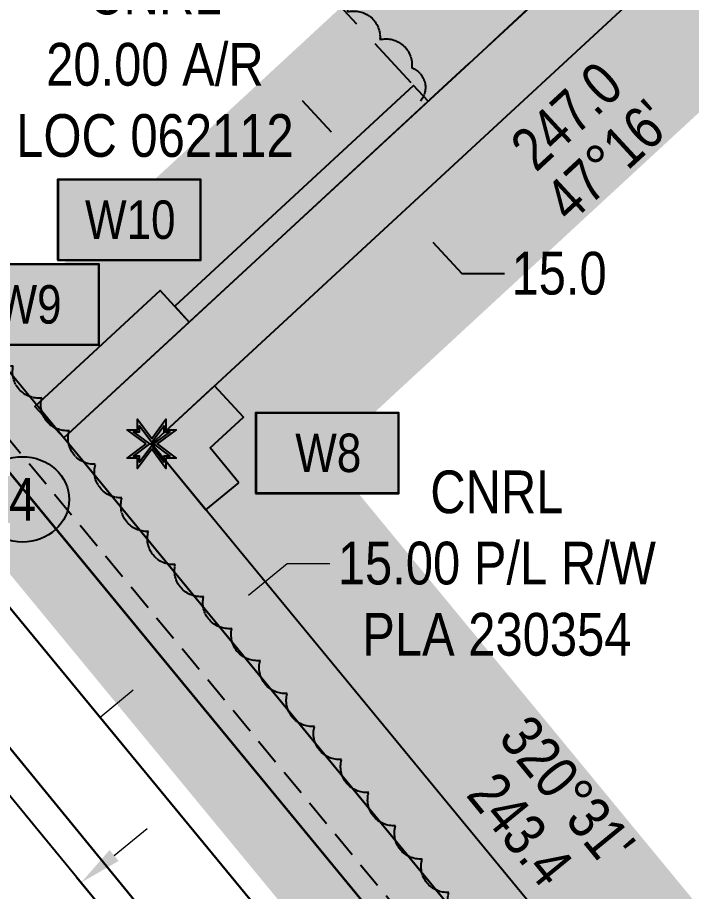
# Model space of a CAD drawing. Extents: x 331629 to 337523, y 6158057 to 6163201.
# Drawn here: x 333989.3 to 334147.1, y 6160134.4 to 6160339 of the extents above; entities that cross this region are included whole.
import ezdxf
from ezdxf.enums import TextEntityAlignment as Align

# ---------------------------------------------------------------- set-up
doc = ezdxf.new("R2010")
doc.units = 0
doc.header["$LTSCALE"] = 5
doc.header["$PDSIZE"] = 5
for name, pattern in [('0', [1, 1, 0]), ('foc-ACCESSROAD', [3.75, 2.5, -1.25]), ('UG_PIPE', [1.875, 1.25, -0.625])]:
    doc.linetypes.add(name, pattern=pattern)
doc.layers.get('Defpoints').update_dxf_attribs({"color": 9})
for name, color, linetype in [('AS-PIPE-UG', 44, 'UG_PIPE'), ('C-AR', 13, 'foc-ACCESSROAD'), ('C-RW', 13, 'Continuous'), ('C-WS', 13, 'foc-ACCESSROAD'), ('F-RW', 190, 'Continuous'), ('L-BD', 7, 'Continuous'), ('L-BD1', 253, 'Continuous'), ('L-MON', 1, 'Continuous'), ('P-BUFFER-H 30m', 51, 'Continuous'), ('P-ELEVATION', 7, 'Continuous'), ('P-PROPOSED', 10, 'Continuous'), ('P-PROPOSED-H', 21, 'Continuous'), ('P-TEMP-BLOCKS', 250, 'Continuous'), ('P-TEMP-BLUE', 146, 'Continuous'), ('P-TXT', 4, 'Continuous'), ('T-BUSH', 110, '0')]:
    doc.layers.add(name, color=color, linetype=linetype)
doc.layers.add('C-AR-T', color=13, linetype='Continuous', lineweight=9)
doc.layers.add('C-RW-T', color=13, linetype='Continuous', lineweight=9)
doc.layers.add('P-TEMP-BLUE-H', color=7, linetype='Continuous', true_color=0x99e6ff)
doc.styles.add('80', font='ARIALN.TTF', dxfattribs={"height": 10})
doc.styles.add('80CG', font='ARIALN.TTF', dxfattribs={"height": 10})
doc.styles.add('80L', font='ARIALN.TTF', dxfattribs={"height": 10})
doc.styles.get("Standard").update_dxf_attribs({"font": 'ARIALN.TTF'})
doc.dimstyles.new('Compass 5 000', dxfattribs={"dimscale": 5, "dimtxt": 9, "dimasz": 2, "dimexe": 0.2, "dimexo": 0.0625, "dimgap": 0.5, "dimtad": 0, "dimtih": 1, "dimtoh": 1, "dimzin": 0, "dimdsep": 46, "dimtxsty": '80CG', "dimcen": 0.1, "dimse1": 1, "dimse2": 1, "dimclrd": 256, "dimclrt": 256, "dimaunit": 1, "dimadec": 4, "dimazin": 0, "dimtfac": 0.06, "dimtofl": 0, "dimtmove": 0, "dimatfit": 1, "dimfxl": 0.2, "dimtolj": 1, "dimtzin": 0, "dimlwd": -1, "dimarcsym": 0})

# ---------------------------------------------------------------- blocks, each defined once
blk = doc.blocks.new('*D372')
at = {"layer": 'C-AR-T', "transparency": 16777216}
for p, q in [((333997.6263907054, 6160410.929609063), (334000.0213123988, 6160420.638592022)), ((333988.0480627127, 6160372.099185711), (333985.6531410194, 6160362.390202753)), ((333977.1733043075, 6160328.013049482), (333985.6531410194, 6160362.390202753)), ((333987.1733043073, 6160328.013049482), (333977.1733043075, 6160328.013049482))]:
    blk.add_line(p, q, dxfattribs=at)
for points in [[(333996.0082268787, 6160411.328762679), (333999.2445545318, 6160410.530455448), (333995.2314690121, 6160401.220626105)], [(333986.429898886, 6160372.498339327), (333989.6662265391, 6160371.700032095), (333990.4429844061, 6160381.808168669)]]:
    blk.add_solid(points, dxfattribs=at)
at = {"layer": 'Defpoints', "color": 0, "transparency": 16777216}
for p in [(334000.9484179593, 6160399.810422264), (333990.4429844061, 6160381.808168669), (333996.1599333531, 6160380.39796483)]:
    blk.add_point(p, dxfattribs=at)
at = {"layer": 'C-AR-T', "transparency": 16777216, "insert": (334021.4434270901, 6160328.013049481), "char_height": 10, "attachment_point": 5, "style": '80CG'}
blk.add_mtext('\\A1;CNRL\\P20.00 A/R\\PLOC 062112', dxfattribs=at)
blk = doc.blocks.new('*D375')
at = {"layer": 'C-AR-T', "transparency": 16777216}
for p, q in [((334011.88177528, 6160142.88688407), (334019.6073217434, 6160149.236366872)), ((333980.979876447, 6160117.489188763), (333973.2543299836, 6160111.139705963)), ((333973.2543299836, 6160111.139705963), (333963.2543299836, 6160111.139705962))]:
    blk.add_line(p, q, dxfattribs=at)
for points in [[(334010.8235281464, 6160144.174475147), (334012.9400224136, 6160141.599292993), (334004.1562288166, 6160136.537401269)], [(333979.9216293134, 6160118.776779841), (333982.0381235806, 6160116.201597686), (333988.7054229104, 6160123.838671564)]]:
    blk.add_solid(points, dxfattribs=at)
at = {"layer": 'Defpoints', "color": 0, "transparency": 16777216}
for p in [(334002.0543350391, 6160139.094818708), (333986.6035291329, 6160126.396089002), (333988.7054229104, 6160123.838671564)]:
    blk.add_point(p, dxfattribs=at)
at = {"layer": 'C-AR-T', "transparency": 16777216, "insert": (333928.9535114295, 6160111.139705963), "char_height": 10, "attachment_point": 5, "style": '80CG'}
blk.add_mtext('\\A1;CNRL\\P20.00 A/R\\PLOC 981306\\P(Expired)', dxfattribs=at)
blk = doc.blocks.new('*D395')
at = {"layer": 'C-RW-T', "transparency": 16777216}
for p, q in [((334043.3823436918, 6160203.809757903), (334052.4256995949, 6160211.261328263)), ((334052.4256995949, 6160211.261328263), (334062.4256995954, 6160211.261328263)), ((334016.3712298023, 6160181.553062731), (334008.6536450619, 6160175.1939051))]:
    blk.add_line(p, q, dxfattribs=at)
for points in [[(334042.3224840867, 6160205.096022027), (334044.4422032973, 6160202.523493779), (334035.6647589519, 6160197.450600272)], [(334015.3113701972, 6160182.839326855), (334017.4310894078, 6160180.266798608), (334024.0888145422, 6160187.912220363)]]:
    blk.add_solid(points, dxfattribs=at)
at = {"layer": 'Defpoints', "color": 0, "transparency": 16777216}
for p in [(334035.6647589519, 6160197.450600272), (334074.478155911, 6160150.345983991), (334062.9022115008, 6160140.807604083)]:
    blk.add_point(p, dxfattribs=at)
at = {"layer": 'C-RW-T', "transparency": 16777216, "insert": (334101.511647753, 6160211.261328263), "char_height": 10, "attachment_point": 5, "style": '80CG'}
blk.add_mtext('\\A1;CNRL\\P15.00 P/L R/W\\PPLA 230354', dxfattribs=at)
blk = doc.blocks.new('Temp_Area5')
at = {"true_color": 0x99e6ff}
h = blk.add_hatch(color=141, dxfattribs=at)
h.dxf.hatch_style = 1
h.paths.add_polyline_path([(-16.82711371331243, -9.436567862801894), (16.33187767662457, -9.436567862801894), (16.33187767662457, 9.053714016554295), (-16.82711371331243, 9.053714016554295)])
at = {"color": 250}
for points in [[(-17.02711371331247, -9.636567862801712), (16.53187767662462, -9.636567862801712), (16.53187767662462, 9.253714016554113), (-17.02711371331247, 9.253714016554113)], [(-16.92711371331245, -9.536567862801803), (16.43187767662459, -9.536567862801803), (16.43187767662459, 9.153714016554204), (-16.92711371331245, 9.153714016554204)]]:
    blk.add_lwpolyline(points, close=True, dxfattribs=at)
at = {"color": 250, "style": '80L'}
blk.add_attdef('TEMPORARY', text='', height=9, dxfattribs=at).set_placement((0.001048257894581184, -0.1484938545327168), align=Align.MIDDLE_CENTER)
blk = doc.blocks.new('TEMP')
h = blk.add_hatch(color=255)
h.dxf.hatch_style = 1
h.paths.add_polyline_path([(-5.274161e-10, 0.2514284397220763), (-0.6656854269836912, 1.152061669657268), (-0.6656854269836914, 0.6656854303339061), (-1.152061663105632, 0.6656854303339061), (-0.2514284404497629, 5.273253e-10), (-1.152061661774314, -0.665685419564579), (-0.6656854224511335, -0.6656854195645793), (-0.6656854224511335, -1.152061655686338), (-5.273251e-10, -0.2514284436956587), (0.6656854183820542, -1.152061663420681), (0.6656854183820542, -0.6656854208922597), (1.152061656810019, -0.6656854053035205), (0.2514284429676993, 5.273253e-10), (1.152061671303363, 0.6656854258011663), (0.6656854287749412, 0.6656854258011663), (0.6656854131859291, 1.15206166422904)])
h.paths.add_polyline_path([(0.5656854229146121, 0.8485281473411305), (0.5656854319800914, 0.5656854258011663), (0.8485281444547581, 0.5656854258011663), (0.0831890339399251, 0), (0.8485281399220186, -0.5656854150320215), (0.5656854183820542, -0.5656854240973189), (0.5656854183820542, -0.8485281365719859), (0, -0.08318903609469999), (-0.5656854224511337, -0.8485281320390644), (-0.5656854224511337, -0.5656854195645792), (-0.8485281349258001, -0.5656854195645794), (-0.0831890328488955, 0), (-0.8485281394583584, 0.5656854303339058), (-0.5656854269836913, 0.5656854303339061), (-0.5656854269836913, 0.8485281428085727), (0, 0.0831890306941206)], flags=16)
h = blk.add_hatch(color=1)
h.dxf.hatch_style = 1
h.paths.add_polyline_path([(0, 0.0831890306941205), (-0.5656854269836911, 0.8485281428085727), (-0.5656854269836912, 0.5656854303339061), (-0.8485281394583578, 0.5656854303339061), (-0.0831890328488953, -1e-16), (-0.8485281349258001, -0.5656854195645793), (-0.5656854224511337, -0.5656854195645793), (-0.5656854224511337, -0.848528132039064), (0, -0.08318903609469999), (0.5656854183820542, -0.8485281365719856), (0.5656854183820542, -0.5656854240973191), (0.8485281399220184, -0.5656854150320213), (0.0831890339399251, -1e-16), (0.8485281444547581, 0.5656854258011663), (0.5656854319800914, 0.5656854258011663), (0.5656854229146121, 0.8485281473411308)])
at = {"color": 1}
for p, q in [((-0.0831890328488953, 0), (0.0831890339399252, 0)), ((0, 0.0831890306941205), (0, -0.08318903609469999))]:
    blk.add_line(p, q, dxfattribs=at)
at = {"color": 255, "flags": 128}
blk.add_lwpolyline([(-0.251428440449763, 5.27325e-10), (-1.152061663105632, 0.6656854303339061), (-0.6656854269836914, 0.6656854303339061), (-0.6656854269836914, 1.152061669657268), (-5.274159999999999e-10, 0.2514284397220763), (0.6656854131859291, 1.15206166422904), (0.6656854287749412, 0.6656854258011663), (1.152061671303363, 0.6656854258011663), (0.2514284429676991, 5.27325e-10), (1.152061656810019, -0.6656854053035204), (0.6656854183820542, -0.6656854208922596), (0.6656854183820542, -1.152061663420681), (-5.27325e-10, -0.2514284436956586), (-0.6656854224511335, -1.152061655686338), (-0.6656854224511335, -0.6656854195645793), (-1.152061661774314, -0.6656854195645793)], close=True, dxfattribs=at)
at = {"color": 1, "flags": 128}
blk.add_lwpolyline([(-0.0831890328488953, 0), (-0.8485281394583578, 0.5656854303339061), (-0.5656854269836913, 0.5656854303339061), (-0.5656854269836913, 0.8485281428085727), (0, 0.0831890306941205), (0.5656854229146121, 0.8485281473411305), (0.5656854319800914, 0.5656854258011663), (0.8485281444547581, 0.5656854258011663), (0.0831890339399252, 0), (0.8485281399220184, -0.5656854150320214), (0.5656854183820542, -0.5656854240973189), (0.5656854183820542, -0.8485281365719856), (0, -0.08318903609469999), (-0.5656854224511335, -0.848528132039064), (-0.5656854224511335, -0.5656854195645792), (-0.8485281349258001, -0.5656854195645792)], close=True, dxfattribs=at)
blk = doc.blocks.new('*D512')
at = {"layer": 'Defpoints', "color": 0, "transparency": 16777216}
for p in [(334134.7060112408, 6160364.985428674), (334144.8830107981, 6160353.969978716), (334079.7650961475, 6160293.808569868)]:
    blk.add_point(p, dxfattribs=at)
at = {"layer": 'P-TXT', "transparency": 16777216}
for p, q in [((334062.8020948702, 6160312.169098495), (334056.0160931502, 6160319.514177164)), ((334086.5510978675, 6160286.4634912), (334093.3370995941, 6160279.118412523)), ((334093.3370995941, 6160279.118412523), (334103.337099595, 6160279.118412524))]:
    blk.add_line(p, q, dxfattribs=at)
for points in [[(334064.0262746485, 6160313.300098782), (334061.5779150915, 6160311.038098209), (334069.5880965902, 6160304.824019826)], [(334087.7752776458, 6160287.594491486), (334085.3269180888, 6160285.332490912), (334079.7650961475, 6160293.808569868)]]:
    blk.add_solid(points, dxfattribs=at)
at = {"layer": 'P-TXT', "transparency": 16777216, "insert": (334116.0894870427, 6160279.118412524), "char_height": 10, "attachment_point": 5, "style": '80CG'}
blk.add_mtext('\\A1;15.0', dxfattribs=at)
blk = doc.blocks.new('Induction_Bend_No')
at = {"layer": 'P-ELEVATION'}
h = blk.add_hatch(color=111, dxfattribs=at)
h.dxf.hatch_style = 1
edge = h.paths.add_edge_path()
edge.add_ellipse((0, 0), major_axis=(-10.94338366431845, 0), ratio=0.9137941524069553, start_angle=0, end_angle=360)
at = {"layer": 'P-ELEVATION', "color": 7, "flags": 128}
blk.add_lwpolyline([(0, 0, 5, 0, 0), (-8.542808240715885, -4.542353181251372, 0, 0, 0)], format="xyseb", dxfattribs=at)
at = {"layer": 'P-ELEVATION', "color": 7}
blk.add_ellipse((0, 0), major_axis=(-10.94338366431845, 0), ratio=0.9137941524069553, dxfattribs=at)
at = {"layer": 'P-ELEVATION', "style": '80'}
blk.add_attdef('BEND', text='', height=10, dxfattribs=at).set_placement((0, 0), align=Align.MIDDLE_CENTER)

msp = doc.modelspace()

# ---------------------------------------------------------------- hatches: boundary and pattern name
at = {"layer": 'P-BUFFER-H 30m'}
h = msp.add_hatch(color=256, dxfattribs=at)
h.dxf.hatch_style = 1
edge = h.paths.add_edge_path()
edge.add_line((334337.1842808389, 6159857.051173763), (334427.2786462629, 6159928.481120697))
edge.add_line((334427.2786462628, 6159928.481120697), (334371.8732461896, 6159998.363776013))
edge.add_line((334371.8732461896, 6159998.363776012), (334266.0888396498, 6159914.508955806))
edge.add_arc((334247.4528867204, 6159938.018555089), 29.9999999993986, 218.831839109589, 308.4037031654909, ccw=False)
edge.add_line((334224.0831974435, 6159919.207451371), (334140.5385509576, 6160022.997875282))
edge.add_line((334140.5385509576, 6160022.997875282), (333976.941418254, 6160221.542212292))
edge.add_arc((334000.0941724815, 6160240.619685178), 29.99999999991374, 132.7343521630825, 219.4879380229488, ccw=False)
edge.add_line((333979.7361673173, 6160262.654921181), (334138.4772264967, 6160409.313268838))
edge.add_line((334138.4772264968, 6160409.313268839), (334076.622103819, 6160476.270762024))
edge.add_line((334076.6221038189, 6160476.270762023), (334063.013591254, 6160485.038924614))
edge.add_arc((334079.2623166031, 6160510.257547189), 29.99999999964077, 222.7256274695583, 237.2057277109838, ccw=False)
edge.add_line((334057.2239808473, 6160489.902897668), (333995.5217083886, 6160556.709029401))
edge.add_line((333995.5217083886, 6160556.709029401), (333987.5535273638, 6160557.214628913))
edge.add_arc((333989.4532761966, 6160587.154417728), 29.99999999913983, 194.9048075012712, 266.3693176920443, ccw=False)
edge.add_line((333960.4626411743, 6160579.438001396), (333942.3785540868, 6160647.380054534))
edge.add_line((333942.3785540868, 6160647.380054534), (333867.1077894215, 6160689.984032953))
edge.add_arc((333881.8851804815, 6160716.092053053), 30.00000000040593, 185.6180673041316, 240.48972061021078, ccw=False)
edge.add_line((333852.0292831024, 6160713.155151336), (333847.4575090942, 6160759.630801117))
edge.add_arc((333877.3134064732, 6160762.567702834), 30.00000000004675, 176.4030204967399, 185.6180673059235, ccw=False)
edge.add_line((333847.372505357, 6160764.44984001), (333850.7563759896, 6160818.28020757))
edge.add_line((333850.7563759897, 6160818.28020757), (333732.1467863055, 6160825.353429129))
edge.add_arc((333733.9326481088, 6160855.300226916), 29.99999999962705, 176.587237553463, 266.58723755119723, ccw=False)
edge.add_line((333703.9858503232, 6160857.086088717), (333715.0661331185, 6161042.889373019))
edge.add_arc((333745.0129309041, 6161041.103511217), 30.00000000001992, 86.62077591483461, 176.5872375516875, ccw=False)
edge.add_line((333746.7812628988, 6161071.051349235), (333839.1572584131, 6161065.596817648))
edge.add_arc((333837.3889264183, 6161035.648979631), 29.99999999965573, -48.20442529783571, 86.62077591428579, ccw=False)
edge.add_line((333857.3831731384, 6161013.283155297), (333841.6192784507, 6160999.190797468))
edge.add_arc((333821.6250317316, 6161021.556621803), 30.00000000034905, 266.62077591993943, 311.7955746996528, ccw=False)
edge.add_line((333819.8566997395, 6160991.608783783), (333787.258580091, 6160993.53360713))
edge.add_line((333787.258580091, 6160993.533607131), (333781.5457889154, 6160897.540786976))
edge.add_line((333781.5457889154, 6160897.540786976), (333900.2829577221, 6160890.459957301))
edge.add_arc((333898.4970959186, 6160860.513159515), 29.99999999963398, -3.5969894639998756, 86.58723755097532, ccw=False)
edge.add_line((333928.4379967076, 6160858.631017135), (333922.44932058, 6160763.363857951))
edge.add_line((333922.4493205801, 6160763.363857951), (333924.3792252539, 6160743.744871192))
edge.add_line((333924.3792252538, 6160743.744871191), (333995.7756332692, 6160703.333815982))
edge.add_arc((333980.9982422083, 6160677.225795885), 30.00000000002551, 14.904807502990025, 60.489720607883385, ccw=False)
edge.add_line((334009.9888772306, 6160684.942212216), (334024.8103418219, 6160629.257856684))
edge.add_arc((334016.3524218875, 6160600.474813232), 29.99999999923482, 42.72562747526422, 73.62453335046717, ccw=False)
edge.add_line((334038.3907576409, 6160620.829462755), (334108.4391364063, 6160544.986855458))
edge.add_line((334108.4391364062, 6160544.986855458), (334122.0456274829, 6160536.219995339))
edge.add_arc((334105.7969021325, 6160511.001372767), 29.99999999964605, 42.731654311290015, 57.205727707684105, ccw=False)
edge.add_line((334127.8330966967, 6160531.358340348), (334224.0975555412, 6160427.153117436))
edge.add_arc((334202.0613609774, 6160406.796149855), 30.00000000012799, -47.265647837488984, 42.73165431297372, ccw=False)
edge.add_line((334222.419366141, 6160384.76091385), (334061.8583087877, 6160236.421098741))
edge.add_line((334061.8583087877, 6160236.42109874), (334198.581992911, 6160070.490848187))
edge.add_arc((334175.4292386899, 6160051.413375297), 29.999999999845, 38.831839131809716, 39.487938041494886, ccw=False)
edge.add_line((334198.7989279598, 6160070.224479023), (334254.5003645338, 6160001.024644474))
edge.add_line((334254.5003645339, 6160001.024644474), (334360.5442668037, 6160085.08516577))
edge.add_arc((334379.180219733, 6160061.575566488), 29.9999999993986, 38.40860469807433, 128.403703165491, ccw=False)
edge.add_line((334402.6882246622, 6160080.213530547), (334514.0014579316, 6159939.814502615))
edge.add_arc((334490.4934530027, 6159921.176538556), 29.99999999989897, -51.591395302424075, 38.40860469974439, ccw=False)
edge.add_line((334509.1314170605, 6159897.668533627), (334383.7773571952, 6159798.283474395))
edge.add_arc((334365.139393137, 6159821.791479323), 29.99999999967255, 218.4086047067574, 308.4086046993779, ccw=False)
edge.add_line((334341.6313882103, 6159803.153515262), (334332.3142399705, 6159814.905204771))
edge.add_arc((334355.8222448971, 6159833.543168833), 30.0000000003433, 128.4086046991165, 218.4086047081512, ccw=False)
at = {"layer": 'P-PROPOSED-H'}
h = msp.add_hatch(color=256, dxfattribs=at)
h.dxf.hatch_style = 1
h.paths.add_polyline_path([(334355.8222448971, 6159833.543168824), (334469.4246152503, 6159923.611079816), (334376.7448814319, 6160040.507734014), (334247.4528867205, 6159938.018555086), (334163.8005352722, 6160041.942784615), (334000.0941724816, 6160240.619685174), (334180.8694301293, 6160407.635079434), (334096.0732452262, 6160499.426021338), (334079.2623166026, 6160510.257547186), (334009.409761683, 6160585.88813257), (333989.4532761966, 6160587.154417725), (333968.1267017417, 6160667.27852063), (333881.8851804815, 6160716.092053049), (333877.3134064732, 6160762.567702822), (333882.5854754677, 6160846.4353924), (333733.9326481088, 6160855.300226908), (333745.0129309041, 6161041.10351121), (333837.3889264186, 6161035.648979628), (333821.6250317309, 6161021.556621795), (333759.0929664902, 6161025.248956825), (333749.8167634469, 6160869.379634263), (333898.4970959186, 6160860.513159512), (333892.3567373029, 6160762.833053044), (333896.048003733, 6160725.308449783), (333980.9982422083, 6160677.225795877), (334001.1705888576, 6160601.43813564), (334016.3524218858, 6160600.474813221), (334088.9866472504, 6160521.832464495), (334105.7969021327, 6160511.001372755), (334202.0613609773, 6160406.796149851), (334020.6795168625, 6160239.220339973), (334175.4292386833, 6160051.413375301), (334249.8017377931, 6159959.017829509), (334379.1802197328, 6160061.575566476), (334490.4934530023, 6159921.176538545), (334365.139393137, 6159821.791479313)])
at = {"layer": 'P-TEMP-BLUE-H'}
h = msp.add_hatch(color=256, dxfattribs=at)
h.dxf.hatch_style = 1
h.paths.add_polyline_path([(334029.4687056947, 6160267.758350662), (334085.414872289, 6160319.446484338), (334082.0225264475, 6160323.118289297), (334026.0763598532, 6160271.430155621)], flags=17)
h = msp.add_hatch(color=256, dxfattribs=at)
h.dxf.hatch_style = 1
h.paths.add_polyline_path([(334000.0941724816, 6160240.619685174), (334029.4687056947, 6160267.758350662), (334022.6840393224, 6160275.10198396), (333993.3095061096, 6160247.963318472)], flags=17)
h = msp.add_hatch(color=256, dxfattribs=at)
h.dxf.hatch_style = 1
h.paths.add_polyline_path([(334041.1113954856, 6160230.146114094), (334034.4030797833, 6160238.287443168), (334042.151449841, 6160245.446039409), (334035.366783469, 6160252.789672717), (334020.6795168625, 6160239.220339973), (334033.395329409, 6160223.788207821)], flags=17)

# ---------------------------------------------------------------- linework, layer by layer
at = {"layer": 'AS-PIPE-UG', "flags": 128}
msp.add_lwpolyline([(334241.8549999996, 6159934.375000006), (334198.9709999997, 6159984.115), (334148.1919999996, 6160046.412), (334089.628, 6160116.402000005), (334030.394, 6160188.138), (333926.393, 6160313.804000005)], dxfattribs=at)
at = {"layer": 'C-AR', "flags": 128}
msp.add_lwpolyline([(334333.7905119327, 6159697.202254366), (334251.9961473104, 6159800.356675404), (334187.8927581655, 6159881.205793733), (334159.0805287141, 6159917.542280512), (334133.6040133262, 6159949.672372871), (334010.4124602509, 6160097.427272268), (333843.8970624143, 6160300.029985454), (333829.8486889565, 6160317.016194504), (333828.8757664575, 6160318.192391228), (333823.7738782229, 6160324.361015264), (333838.7008728357, 6160337.889942512), (333843.7895060132, 6160331.695188217), (334025.7482515621, 6160110.260547951), (334149.1227219012, 6159962.290859771), (334160.2460397652, 6159948.262204806), (334189.0580228016, 6159911.924920653), (334278.3092492977, 6159799.361489459), (334349.4629654366, 6159709.626437277)], dxfattribs=at)
at = {"layer": 'C-RW'}
for points in [[(333901.2778314456, 6160336.960134823), (334162.9448310541, 6160019.392672746), (334185.5376136786, 6159991.97338027), (334191.7951261794, 6159984.078873404), (334235.698291686, 6159928.699989654), (334254.3545693399, 6159905.167726297), (334348.3095636485, 6159979.691010555), (334360.735721009, 6159964.024292352), (334251.1188458867, 6159877.092149456), (334220.0428855431, 6159916.288363757), (334190.631371647, 6159953.39986269), (334170.0448692224, 6159979.34808141), (334161.8054370261, 6159989.361066476), (333877.0255055677, 6160334.823451577)], [(333957.3228190379, 6160292.527746607), (334163.8005352722, 6160041.94278463), (334247.453449674, 6159938.017846023), (334266.1385503794, 6159914.483039745), (334254.3545693399, 6159905.167726297), (334235.698291686, 6159928.699989654), (334191.7951261794, 6159984.078873404), (334185.5376136786, 6159991.97338027), (334162.9448310541, 6160019.392672746), (333945.7557220805, 6160282.977115609)]]:
    msp.add_lwpolyline(points, dxfattribs=at)
at = {"layer": 'C-WS', "flags": 128}
msp.add_lwpolyline([(334177.5580011914, 6160404.576446169), (334085.414872289, 6160319.446484353), (334038.8196416502, 6160369.875064407), (334014.175112073, 6160396.547806854), (334000.6054728923, 6160411.23476225), (334081.3608131722, 6160485.834956422), (334092.3426019772, 6160495.979370018), (334096.0732452262, 6160499.426021352), (334152.8706022322, 6160437.943126596), (334153.2136215041, 6160437.748286798), (334153.6670297582, 6160437.481636762), (334154.1165174238, 6160437.207420621), (334154.5608558955, 6160436.924683026), (334154.9995312215, 6160436.63484609), (334155.4339118032, 6160436.33805837), (334155.8627804002, 6160436.033664621), (334156.2863562345, 6160435.721456168), (334156.7048433705, 6160435.400824154), (334157.1173311069, 6160435.074708573), (334157.524246374, 6160434.740889058), (334157.9252187967, 6160434.400081), (334158.2224786764, 6160434.140949442), (334158.5155423264, 6160433.877468313), (334158.9020583341, 6160433.519273856), (334159.2816941225, 6160433.15482767), (334159.6551075035, 6160432.78500656), (334160.0216934293, 6160432.407328684), (334160.3823139245, 6160432.0235648), (334160.7357706968, 6160431.633559913), (334161.0829106098, 6160431.238684647), (334161.4229245505, 6160430.837065982), (334161.7561944113, 6160430.429791582), (334162.0818507353, 6160430.016393411), (334162.4008801685, 6160429.597435242), (334162.712269682, 6160429.173155812), (334163.0166052253, 6160428.744033902), (334163.3130362943, 6160428.310101697), (334163.6022545118, 6160427.870130735), (334163.8836249547, 6160427.425347343), (334164.1573782103, 6160426.975842983), (334164.4232836835, 6160426.521526184), (334164.6817156855, 6160426.063284501), (334164.9318123355, 6160425.600849984), (334165.173565911, 6160425.13251968), (334165.4079180139, 6160424.662165392), (334165.6334923827, 6160424.186432729), (334177.8000044543, 6160410.956928017), (334180.8694301293, 6160407.635079439), (334177.5580011914, 6160404.576446169)], close=True, dxfattribs=at)
at = {"layer": 'F-RW'}
for points in [[(334004.7120839975, 6160471.529821945), (333988.1755611016, 6160435.510483257), (333982.7326272195, 6160430.579897549), (333959.9343457595, 6160409.927101792), (333942.0667240715, 6160393.741257882), (333877.0255055677, 6160334.823451577), (334161.8054370261, 6159989.361066476), (334170.0684998263, 6159979.337768581), (334190.631371647, 6159953.39986269), (334313.8164956497, 6159798.017877118), (334370.6065985367, 6159726.387843843)], [(334349.4629654366, 6159709.626437277), (334278.3092492977, 6159799.361489459), (334189.0580228016, 6159911.924920653), (334160.2460397652, 6159948.262204806), (334149.1227219012, 6159962.290859771), (334025.7482515621, 6160110.260547951), (333843.7910706322, 6160331.693024828), (333838.7008728357, 6160337.889942512), (333839.3590763641, 6160347.934648491), (333845.5121183624, 6160441.808640751), (333846.5129299954, 6160457.080831023)], [(333853.4104658936, 6160455.23494619), (333852.4112392957, 6160439.960491369), (333846.8358479983, 6160354.711350084), (333846.1788481187, 6160344.666497991), (333845.9362225492, 6160340.957521668), (333849.3864551423, 6160336.735491863), (334031.115396061, 6160114.752035139), (334154.5490870822, 6159966.719941912), (334160.6542209605, 6159959.018717703), (334189.4659654232, 6159922.677132583), (334287.5050604425, 6159799.013487594), (334354.9343038226, 6159713.963786805)], [(334354.9343038226, 6159713.963786805), (334287.5050604425, 6159799.013487594), (334189.4659654232, 6159922.677132583), (334160.6542209605, 6159959.018717703), (334154.5490870822, 6159966.719941912), (334031.115396061, 6160114.752035139), (333849.3864551423, 6160336.735491863), (333911.2038872044, 6160392.798935832), (333936.4731641254, 6160415.695921254), (333969.1351019381, 6160445.288058503)]]:
    msp.add_lwpolyline(points, dxfattribs=at)
at = {"layer": 'P-PROPOSED', "flags": 128}
msp.add_lwpolyline([(334105.7969021327, 6160511.001372769), (334202.0613609773, 6160406.796149855), (334020.6795168625, 6160239.220339984), (334175.4292386833, 6160051.413375306), (334249.8017377931, 6159959.017829519), (334379.1802197328, 6160061.575566491), (334490.4934530023, 6159921.17653856), (334365.139393137, 6159821.791479328), (334355.8222448971, 6159833.543168834), (334469.4246152503, 6159923.611079826), (334376.7448814319, 6160040.507734029), (334247.4528867205, 6159938.018555091), (334163.8005352722, 6160041.94278463), (334000.0941724816, 6160240.619685179), (334180.8694301293, 6160407.635079439), (334096.0732452262, 6160499.426021352)], dxfattribs=at)
at = {"layer": 'P-TEMP-BLUE', "flags": 128}
for points in [[(334029.4687056947, 6160267.758350667), (334085.414872289, 6160319.446484353), (334082.0225264475, 6160323.118289312), (334026.0763598532, 6160271.430155631)], [(334000.0941724816, 6160240.619685179), (334029.4687056947, 6160267.758350667), (334022.6840393224, 6160275.101983975), (333993.3095061096, 6160247.963318487)], [(334041.1113954856, 6160230.146114099), (334034.4030797833, 6160238.287443182), (334042.151449841, 6160245.446039424), (334035.366783469, 6160252.789672728), (334020.6795168625, 6160239.220339984), (334033.395329409, 6160223.788207831)]]:
    msp.add_lwpolyline(points, close=True, dxfattribs=at)
at = {"layer": 'T-BUSH', "flags": 128}
msp.add_lwpolyline([(334256.0234850716, 6159947.497850141, -0.52056705), (334248.1651297907, 6159942.701034514, -0.52056705), (334241.9989201937, 6159950.573636326, -0.52056705), (334235.8327105966, 6159958.446238133, -0.52056705), (334229.6665009995, 6159966.318839934, -0.52056705), (334223.5002914025, 6159974.191441746, -0.52056705), (334217.3340818051, 6159982.064043553, -0.52056705), (334212.5004317109, 6159990.217556677, -0.52056705), (334214.612275994, 6159999.837277857, -0.52056705), (334208.534743921, 6160007.778537448, -0.52056705), (334202.4572118481, 6160015.719797039, -0.52056705), (334196.379679775, 6160023.661056626, -0.52056705), (334190.1214709643, 6160030.545731024, -0.52056705), (334181.7870070416, 6160025.27245922, -0.52056705), (334175.9271603836, 6160033.37568062, -0.52056705), (334170.0673137253, 6160041.478902025, -0.52056705), (334163.8587609457, 6160049.28713706, -0.52056705), (334167.0376895379, 6160056.142224248, -0.52056705), (334162.486514251, 6160063.17644453, -0.52056705), (334155.4491504427, 6160070.279949689, -0.52056705), (334149.2973355585, 6160078.163804941, -0.52056705), (334143.1455206743, 6160086.047660187, -0.52056705), (334136.3255392205, 6160089.580751678, -0.52056705), (334128.6524250316, 6160088.118930443, -0.52056705), (334122.1900752769, 6160095.750315354, -0.52056705), (334115.7277255226, 6160103.381700264, -0.52056705), (334109.2653757686, 6160111.013085175, -0.52056705), (334102.8030260139, 6160118.644470085, -0.52056705), (334096.529824414, 6160126.431615713, -0.52056705), (334090.279635778, 6160134.237712177, -0.52056705), (334084.029447142, 6160142.043808643, -0.52056705), (334077.7792585061, 6160149.849905107, -0.52056705), (334071.4940837047, 6160157.627603441, -0.52056705), (334065.140222609, 6160165.349549387, -0.52056705), (334058.7863615134, 6160173.071495326, -0.52056705), (334052.4325004182, 6160180.793441271, -0.52056705), (334046.0786393226, 6160188.515387222, -0.52056705), (334039.4550772968, 6160196.007152787, -0.52056705), (334032.8274934056, 6160203.495485825, -0.52056705), (334026.1999095139, 6160210.983818868, -0.52056705), (334019.9014998571, 6160218.746857413, -0.52056705), (334013.7199698858, 6160226.607435454, -0.52056705), (334007.538439914, 6160234.468013505, -0.52056705), (334001.3569099426, 6160242.328591551, -0.52056705), (333994.9297270252, 6160249.983277718, -0.52056705), (333988.2703707153, 6160257.443369778, -0.52056705), (333981.6287971213, 6160264.919272142, -0.52056705), (333974.9992849082, 6160272.405898072, -0.52056705), (333968.7211019346, 6160280.186782219, -0.52056705), (333965.9922873907, 6160287.840229839, -0.52056705), (333973.0030394094, 6160294.971103282, -0.52056705), (333980.0137914277, 6160302.101976736, -0.52056705), (333985.4915208446, 6160309.474105095, -0.52056705), (333981.0097915464, 6160318.413573893, -0.52056705), (333974.9646104585, 6160326.100840142, -0.52056705), (333967.2198589285, 6160332.426883435, -0.52056705), (333959.4751073978, 6160338.752926727, -0.52056705), (333953.4759722301, 6160346.721321306, -0.52056705), (333946.9958812668, 6160353.186942749, -0.52056705), (333937.330107244, 6160352.081627765, -0.52056705), (333937.9749368483, 6160357.477589361, -0.52056705), (333947.6027264249, 6160360.167315102, -0.52056705), (333957.4752056976, 6160361.759217425, -0.52056705), (333962.4677156158, 6160367.738552028, -0.52056705), (333972.4370021652, 6160366.955400897, -0.52056705), (333982.4062887139, 6160366.17224976, -0.52056705), (333992.3387190777, 6160365.137349357, -0.52056705), (334002.1141235515, 6160363.029870442, -0.52056705), (334011.7596189232, 6160360.392637689, -0.52056705), (334021.4010000201, 6160357.738627408, -0.52056705), (334030.8597369705, 6160354.685617739, -0.52056705), (334039.3501494722, 6160349.651682897, -0.52056705), (334049.3269295811, 6160348.970611193, -0.52056705), (334058.8814675775, 6160346.814524316, -0.52056705), (334066.5050599019, 6160340.342983536, -0.52056705), (334074.1286522267, 6160333.871442762, -0.52056705), (334081.5760548924, 6160327.28962906, -0.52056705), (334083.5923848722, 6160319.442407252, -0.52056705)], format="xyb", dxfattribs=at)

# ---------------------------------------------------------------- block references
msp.add_blockref('Induction_Bend_No', (333990.4220794868, 6160226.231131704)).add_auto_attribs({'BEND': '4'})
at = {"layer": 'L-MON', "xscale": 4.999016100000003, "yscale": 4.999016100000003, "zscale": 4.999016100000003}
msp.add_blockref('TEMP', (334020.6795168625, 6160239.220339984), dxfattribs=at)
at = {"layer": 'P-TEMP-BLOCKS'}
for p, values in [((334015.6699985883, 6160291.858888445), {'TEMPORARY': 'W10'}), ((333991.8506560944, 6160272.035783802), {'TEMPORARY': 'W9'}), ((334062.0362954254, 6160237.283174953), {'TEMPORARY': 'W8'})]:
    msp.add_blockref('Temp_Area5', p, dxfattribs=at).add_auto_attribs(values)

# ---------------------------------------------------------------- texts
at = {"layer": 'L-BD', "style": '80L'}
for s, p in [('247.0', (334117.8158719732, 6160316.031793283)), ("47°16'", (334127.4840215531, 6160305.567115823))]:
    msp.add_text(s, height=9.998032200000006, rotation=42.73439999999792, dxfattribs=at).set_placement(p, align=Align.MIDDLE)
at = {"layer": 'L-BD1'}
for s, p in [("320°31'", (334118.0418941016, 6160158.078543924)), ('243.4', (334107.0125809792, 6160149.059849862))]:
    msp.add_text(s, height=9.998032200000006, rotation=309.2729435736103, dxfattribs=at).set_placement(p, align=Align.MIDDLE_CENTER)

# ---------------------------------------------------------------- dimensions: what is measured, and where the dimension line sits
at = {"layer": 'C-AR-T'}
dim = msp.add_linear_dim(base=(333990.4429844061, 6160381.808168669), p1=(334000.9484179589, 6160399.810422263), p2=(333996.1599333533, 6160380.397964829), angle=256.1434302660298, text='CNRL\\P20.00 A/R\\PLOC 062112', dimstyle='Compass 5 000', override={"dimtmove": 1}, dxfattribs=at)
dim.commit()
dim.dimension.update_dxf_attribs({"geometry": '*D372', "text_midpoint": (333993.1869762756, 6160328.013049481), "dimtype": 161})
dim = msp.add_aligned_dim(p1=(334002.0543350392, 6160139.094818708), p2=(333986.6035291328, 6160126.396089002), distance=3.3103385629943203, text='CNRL\\P20.00 A/R\\PLOC 981306\\P(Expired)', dimstyle='Compass 5 000', dxfattribs=at)
dim.commit()
dim.dimension.update_dxf_attribs({"geometry": '*D375', "text_midpoint": (333928.9535114295, 6160111.139705963)})
at = {"layer": 'C-RW-T'}
dim = msp.add_linear_dim(base=(334035.6647589519, 6160197.450600272), p1=(334062.9022115014, 6160140.807604083), p2=(334074.4781559106, 6160150.345983991), angle=39.48793804360799, text='CNRL\\P15.00 P/L R/W\\PPLA 230354', dimstyle='Compass 5 000', dxfattribs=at)
dim.commit()
dim.dimension.update_dxf_attribs({"geometry": '*D395', "text_midpoint": (334101.511647753, 6160211.261328263), "dimtype": 161})
at = {"layer": 'P-TXT'}
dim = msp.add_linear_dim(base=(334079.7650961475, 6160293.808569868), p1=(334134.7060112413, 6160364.985428675), p2=(334144.8830107985, 6160353.969978717), angle=312.7343521534702, text='15.0', dimstyle='Compass 5 000', dxfattribs=at)
dim.commit()
dim.dimension.update_dxf_attribs({"geometry": '*D512', "text_midpoint": (334116.0894870427, 6160279.118412524), "dimtype": 161})

doc.saveas('drawing.dxf')
